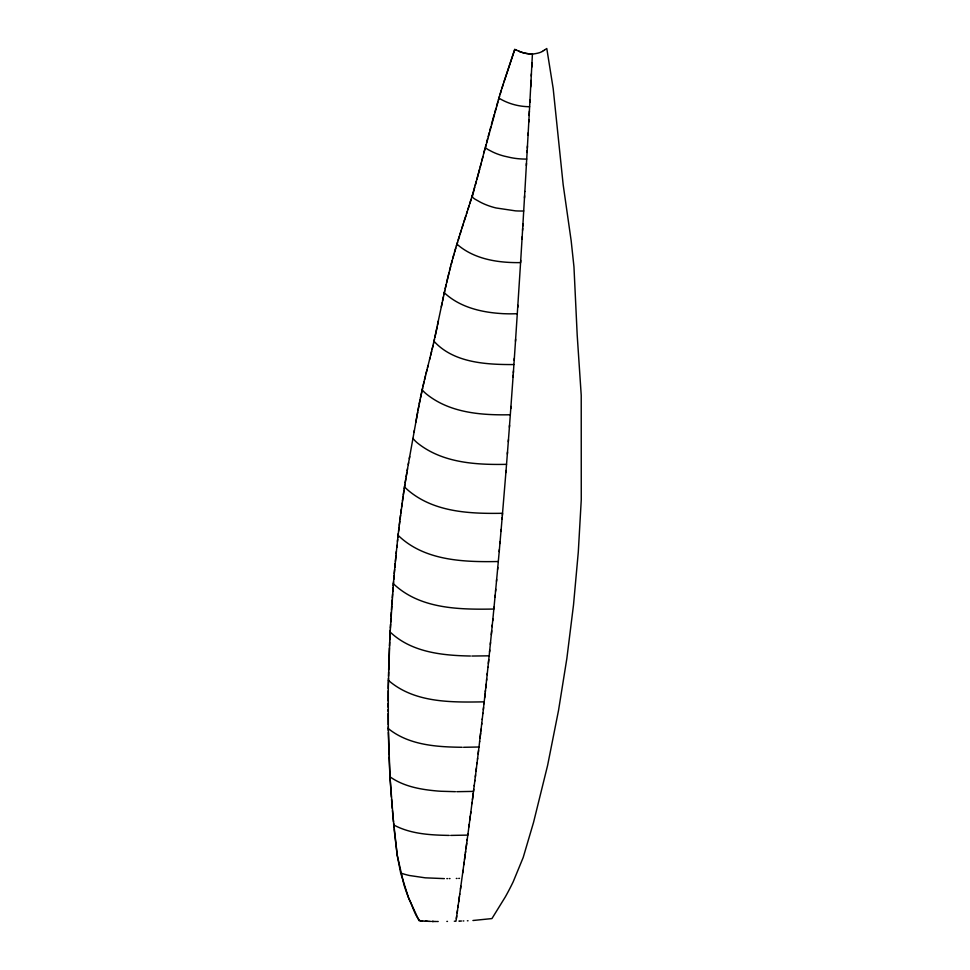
<?xml version="1.0" encoding="UTF-8"?>
<svg xmlns="http://www.w3.org/2000/svg" width="970" height="970" viewBox="0 0 970 970"><rect width="100%" height="100%" fill="white"/><g stroke="black" fill="none" stroke-linecap="round" stroke-linejoin="round"><path stroke-width="1.45" d="M388.158 707.3L388.158 703.165M388.17 701.092L388.242 690.725M388.279 688.651L388.449 678.285M389.928 636.017L388.303 686.396L388.339 730.495M388.497 676.211L388.594 672.052M388.643 669.979L389.394 647.911M389.479 645.923L389.649 641.97M389.746 639.982L390.231 630.076M390.037 634.04L393.541 581.685M530.687 86.997L531.039 80.413M531.39 73.829L529.862 102.335M531.269 76.06L531.96 62.856M531.73 67.233L532.421 54.041A21.037 11.009 4.9 0 0 536.434 53.447L537.647 53.192A17.702 9.263 4.9 0 0 542.545 51.349M390.34 628.087L390.558 624.122M529.147 115.454L529.39 111.077M529.984 100.14L528.795 122.014M527.086 152.472L527.462 145.949M527.328 148.155L528.189 132.89M528.068 135.109L528.917 119.807M524.855 191.514L526.467 163.324M526.346 165.506L527.207 150.326M390.68 622.146L390.91 618.181M522.563 230.387L522.939 223.924M522.818 226.095L524.6 195.782M524.467 198.001L524.855 191.442M522.163 236.838L520.587 262.603C498.337 262.955 474.148 259.366 456.906 244.125L457.513 242.1M522.042 239.032L522.684 228.253M391.031 616.192L391.286 612.131M520.72 260.469L517.713 307.357M391.419 610.106L391.686 606.044M515.482 341.282L517.847 305.259M474.669 187.295L472.354 196.558A6.111 3.201 4.9 0 0 473.19 197.88L474.682 198.959A33.392 17.484 4.9 0 0 475.736 199.577L480.198 202.075A47.797 25.014 4.9 0 0 485.23 204.44L485.521 204.561A45.711 23.923 4.9 0 0 495.985 207.956L515.531 210.866A50.925 26.651 4.9 0 0 523.715 210.975M514.209 360.343L515.628 339.197M513.045 377.172L513.482 370.867M513.336 372.989L514.342 358.233M391.832 604.019L392.11 599.957M513.191 375.087L510.79 408.515M392.268 597.932L392.571 593.87M509.395 427.212L510.935 406.454M508.304 441.714L509.553 425.139M392.729 591.833L393.044 587.771M507.504 452.008L505.891 472.548M507.346 454.081L508.462 439.628M506.049 470.498L502.363 515.312M393.202 585.747L394.075 575.586M393.711 579.648L394.62 569.487M502.024 519.35L502.545 513.288C470.814 513.833 435.748 512.463 409.861 491.729A86.112 45.069 4.9 0 1 404.502 486.891L404.829 484.867M500.981 531.451L502.193 517.337M499.926 543.515L501.15 529.474M499.211 551.566L500.096 541.563M499.392 549.529L497.586 569.451M394.244 573.561L396.39 551.396M497.768 567.499L496.482 581.333M394.802 567.462L395.19 563.437M495.549 591.312L496.664 579.429M494.991 597.229L495.743 589.226M495.185 595.143L493.851 609.039C459.368 609.657 419.901 609.124 393.371 583.71M395.384 561.436L395.978 555.41M494.045 607.062L492.699 620.812M492.117 626.681L492.881 618.933M492.299 624.85L489.547 652.022M491.317 634.683L491.717 630.755M490.335 644.383L490.529 642.467M396.172 553.47L397.021 545.37M489.753 650.021L487.946 667.421M488.359 663.431L488.759 659.636M487.158 674.793L487.958 667.227M396.803 547.419L397.676 539.344M486.552 680.455L487.328 673.192M486.71 678.952L485.291 692.022M485.727 688.082L486.14 684.226M485.461 690.422L483.981 703.796M397.445 541.369L398.343 533.318M397.894 537.332L399.046 527.292M484.636 697.915L485.073 693.986M483.327 709.664L484.2 701.843C451.644 702.389 414.481 703.129 388.412 680.358M482.89 713.568L483.569 707.542M482.223 719.413L482.927 713.229M481.629 724.554L482.272 718.891M398.573 531.305L399.761 521.254M481.775 723.293L479.616 741.759M480.877 731.04L481.096 729.113M480.029 738.255L480.647 732.968M399.276 525.279L403.884 490.929M477.507 759.219L479.653 741.419M478.149 754.005L478.562 750.513M476.949 763.754L477.64 758.188M477.082 762.699L475.324 776.897M476.44 767.9L476.015 771.368M400.004 519.253L400.513 515.203M474.803 781.044L475.579 774.848M474.197 785.882L474.888 780.377M474.281 785.191L471.917 803.73M473.76 789.325L473.505 791.387L456.785 791.69M472.451 799.62L473.239 793.448M400.768 513.178L401.301 509.129M472.099 802.384L468.898 826.913M470.595 813.963L470.862 811.926M469.795 820.099L470.329 816.012M469.25 824.245L467.807 835.109L450.698 835.412M467.079 840.529L467.989 833.739M401.568 507.116L402.126 503.066M467.261 839.183L465.442 852.703M465.988 848.653L466.715 843.245M465.624 851.369L463.781 864.876M464.521 859.456L465.26 854.049M460.459 889.066L464.157 862.16M462.678 872.976L463.054 870.284M459.719 894.425L460.859 886.192M459.78 893.988L457.913 907.423M458.677 901.918L459.416 896.571M457.137 912.94L458.228 905.155M456.361 918.444L457.476 910.503M402.404 501.041L402.974 497.004M455.985 921.185L456.724 915.85M403.277 494.979L405.812 478.792M404.187 488.904L404.502 486.891M405.157 482.842L407.533 468.716M406.151 476.767L406.842 472.717M407.194 470.692L408.6 462.654M414.044 432.329L414.396 430.316M408.249 464.642L409.692 456.603M409.328 458.58L417.67 412.117M415.827 422.229L418.822 406.042M418.046 410.092L420.022 399.979M419.21 404.017L422.617 387.854M438.404 321.021L437.567 325.071M441.301 306.884L442.138 302.834M420.434 397.955L424.036 381.792M442.562 300.821L443.423 296.771M437.143 327.096L434.948 337.233M444.745 290.709L433.554 343.307M443.86 294.759L446.127 284.646M445.206 288.696L449.074 272.497M432.099 349.394L434.487 339.257M423.078 385.83L425.503 375.729M446.6 282.622L450.638 266.398M433.081 345.332L430.595 355.469M424.52 379.767L427.018 369.655M431.601 351.419L427.527 367.63M426 373.705L428.049 365.569M429.577 359.53L430.086 357.493M449.583 270.46L452.262 260.312M486.018 144.76L483.897 152.872M481.799 160.959L482.854 156.91M484.951 148.81L480.198 167.034M486.552 142.736L487.619 138.686M481.265 162.984L476.937 179.159M451.171 264.373L453.948 254.237M489.232 132.623L488.152 136.673M479.665 169.059L475.239 185.258M490.868 126.536L489.777 130.598M491.426 124.512L494.239 114.363M452.808 258.287L455.694 248.162M476.379 181.196L471.675 197.456M494.809 112.326L495.961 108.276M454.518 252.212L463.284 223.864M496.543 106.251L497.731 102.202M499.538 96.115L485.449 147.44A2.522 1.322 4.9 0 0 485.63 147.889L487.643 149.331A43.808 22.928 4.9 0 0 488.783 149.962L492.712 151.987A43.129 22.565 4.9 0 0 504.036 156.085L510.814 157.625A40.17 21.025 4.9 0 0 526.734 159.068M498.325 100.177L501.381 90.028M456.3 246.137L456.906 244.125M500.144 94.09L503.272 83.941M472.293 195.419L469.795 203.554M471.056 199.481L467.867 209.653M458.131 240.075L459.392 236.025M502.011 88.003L514.743 49.434A36.896 19.303 4.9 0 0 516.78 50.343L519.896 51.604M460.035 234L461.32 229.951M469.153 205.591L463.939 221.839M503.915 81.916L514.743 49.434L516.864 50.379M466.558 213.715L467.213 211.678M465.903 215.74L461.975 227.926M544.291 50.21L546.789 48.5L553.179 88.525L563.17 184.712L571.172 240.79L573.961 266.835L577.198 335.087L581.224 395.275L581.26 499.853L578.29 552.1L573.525 604.795L566.844 658.557L558.526 710.428L547.601 765.427L533.548 822.39L523.206 857.456L513.227 881.718A295.51 245.859 -18 0 1 505.297 896.947L491.935 918.578L472.936 920.506M544.182 50.27L542.497 51.325M468.037 920.76L467.382 920.785M517.301 313.734L511.384 313.843A116.63 61.037 4.9 0 1 507.225 313.807L503.418 313.686A33.841 17.715 4.9 0 1 501.551 313.565C481.108 312.304 459.61 307.15 444.296 292.734M463.805 920.93L463.151 920.954M461.526 921.015L460.229 921.063M489.159 655.829L471.844 656.035M478.986 747.009L463.575 747.288M459.574 921.076L458.919 921.1M455.003 921.221L454.312 921.233M513.918 364.562C486.394 364.671 453.693 362.962 434.026 341.282M510.329 414.76C481.823 415.33 450.686 413.05 427.382 394.79A52.574 27.512 4.9 0 1 424.921 392.729A57.012 29.84 4.9 0 1 422.168 389.879M506.534 464.351C476.124 464.933 442.72 463.017 417.888 443.326A40.861 21.389 4.9 0 1 415.815 441.532A51.386 26.893 4.9 0 1 413.717 439.313L412.965 438.391M498.313 561.521C463.805 562.176 424.411 560.915 398.112 535.331M459.489 878.384L458.774 878.396M457.015 878.444L456.312 878.456M446.855 921.415L447.485 921.403M529.632 106.712C518.926 106.688 508.074 103.742 498.932 98.14M449.995 878.577L449.292 878.577M447.534 878.602L446.83 878.602M438.21 921.5L437.252 921.5M444.369 878.614L425.224 877.826L409.486 875.51A44.571 23.328 4.9 0 1 400.671 873L397.203 855.14L394.159 829.483M462.193 747.276C436.803 746.997 408.916 745.239 388.315 728.603L388.291 726.724M455.427 791.678L441.144 791.265A100.831 52.768 4.9 0 1 437.579 791.023C421.053 789.592 403.799 786.634 389.988 776.812L389.043 756.855M449.268 835.412C430.45 835.097 410.637 834.067 393.735 824.949L393.602 823.433M436.585 921.5L433.626 921.464M470.426 656.023C443.193 655.502 413.353 652.567 392.025 633.762A101.159 52.938 4.9 0 1 390.134 632.052M433.541 921.464L432.135 921.439M433.19 921.464L431.783 921.427M430.656 921.403L428.995 921.342M428.97 921.342L428 921.294M427.552 921.282L425.418 921.173M427.188 921.257L426.121 921.209M425.357 921.16L423.029 921.015M422.568 920.991L420.434 920.821M422.217 920.966L420.083 920.797M420.022 920.785C414.93 915.728 412.783 906.538 409.34 899.748A295.51 245.859 -18 0 1 404.005 884.895L397.203 855.176L392.911 815.879M520.041 51.665L520.769 51.956A17.702 9.263 4.9 0 0 526.734 53.52L528.092 53.702A21.037 11.009 4.9 0 0 532.421 54.053L531.402 54.005A22.856 11.967 4.9 0 1 524.928 53.168A19.994 10.464 4.9 0 1 519.993 51.64L518.877 51.204M419.016 920.7L408.394 897.371L400.683 872.988M393.735 824.949L394.014 827.968M393.456 821.917L389.988 776.812L388.315 728.603M392.777 814.363L392.462 810.605M392.268 808.362L391.528 799.353M391.359 797.097L389.988 776.812M388.97 754.975L388.376 732.374M388.267 724.832L388.17 713.52M388.158 709.373L388.158 711.446"/></g></svg>
